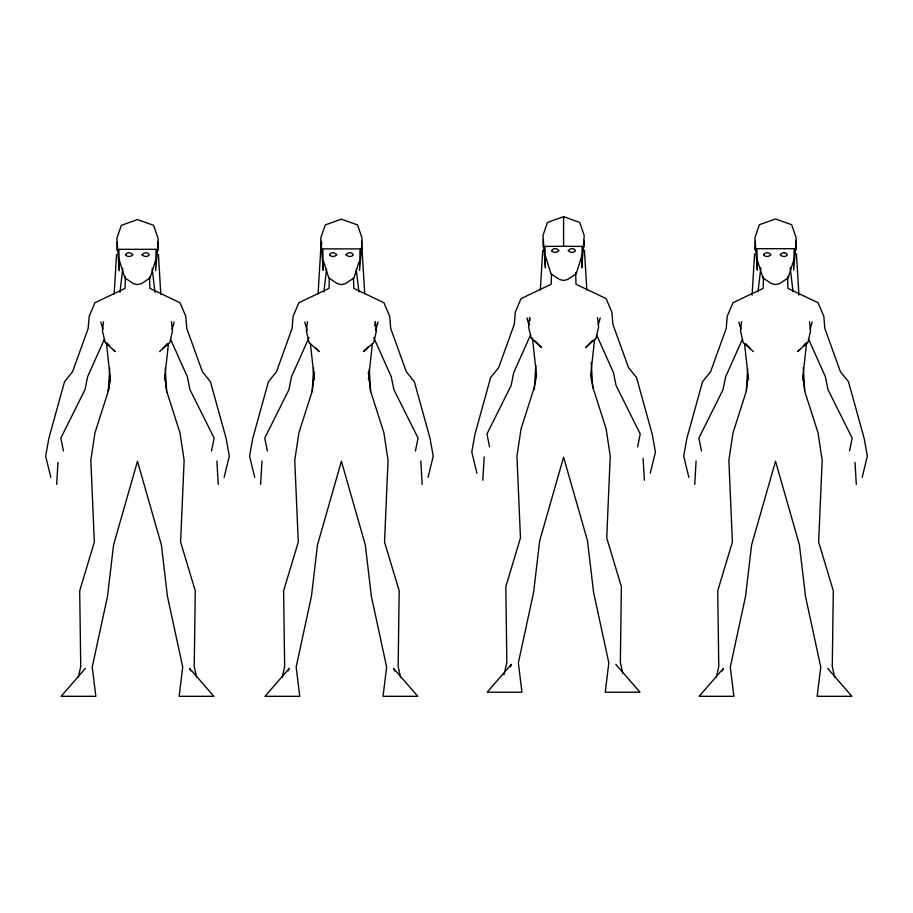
<?xml version="1.0" encoding="UTF-8"?>
<svg xmlns="http://www.w3.org/2000/svg" width="913" height="913" viewBox="0 0 913 913"><rect width="100%" height="100%" fill="white"/><g stroke="black" fill="none" stroke-linecap="round" stroke-linejoin="round"><path stroke-width="1.37" d="M157.572 250.573L158.109 238.396L153.612 225.328L137.475 219.577L121.338 225.328L116.853 238.396L119.295 270.773L118.884 249.306L156.066 249.306L155.655 270.773L157.572 248.142M361.491 250.162L362.027 237.973L357.542 224.918L341.405 219.166L325.268 224.918L320.771 237.973L323.225 270.351L322.814 248.884L359.996 248.884L359.585 270.351L361.491 247.72L361.08 250.367M563.595 246.259L563.595 216.689L547.458 222.441L542.973 235.497L545.415 267.886L545.004 246.419L563.595 246.259L582.186 246.419L581.775 267.886L584.217 235.497L579.732 222.441L563.595 216.689M583.681 247.685L583.681 245.255M795.611 249.957L796.147 237.779L791.662 224.712L775.525 218.96L759.388 224.712L754.891 237.779L757.345 270.157L756.934 248.69L794.116 248.69L793.705 270.157L795.611 247.526L795.2 250.162M125.435 276.628L125.081 288.382L94.975 302.717L89.189 316.252L88.184 328.418L72.561 371.739L64.526 381.702L48.857 438.286L45.65 456.135L50.82 477.396M329.319 277.929L329 288.382L298.893 302.717L293.107 316.252L292.103 328.418L276.479 371.739L268.445 381.702L252.775 438.286L249.569 456.135L254.738 477.396M551.509 273.809L551.201 284.263L521.083 298.585L515.297 312.132L514.293 324.286L498.669 367.608L490.646 377.571L474.977 434.154L471.77 452.003L476.928 473.265M763.485 276.628L763.12 288.382L733.013 302.717L727.227 316.252L726.223 328.418L710.599 371.739L702.565 381.702L686.896 438.286L683.689 456.135L688.859 477.396M56.697 484.392L57.976 462.377M260.627 484.392L261.985 460.997M482.817 480.261L484.175 456.877M694.747 484.392L696.094 460.997M108.327 390.832L109.697 368.11M114.148 294.26L116.544 254.499M116.807 250.242L117.321 241.717M313.616 367.699L312.155 391.837L314.471 372.127M318.066 293.849L321.239 241.306L322.004 243.931M534.356 389.36L535.805 365.223M540.348 289.957L542.744 250.196M543.007 245.928L543.429 238.829M747.644 368.909L746.275 391.631L748.261 374.741M752.107 295.07L754.583 253.882M754.846 249.626L755.359 241.1M164.511 379.785L168.471 343.516M368.43 379.785L372.401 343.516M594.591 339.385L590.62 375.654L593.222 388.367L606.106 428.711L610.238 456.192L606.723 537.951L621.376 586.682L620.349 662.416L622.78 673.246M802.55 379.785L806.521 343.516M103.523 321.673L102.45 330.883L105.143 342.592L115.358 351.596L113.429 349.622M307.441 321.673L306.369 330.883L309.062 342.592L319.276 351.596L315.43 347.648M741.561 321.673L740.489 330.883L743.182 342.592L753.396 351.596M108.396 390.844L110.222 375.357M119.968 292.308L122.787 268.376M323.898 291.886L326.534 269.369M758.018 291.692L760.826 267.76M374.729 325.884L375.357 321.673L376.43 330.883L373.737 342.592L363.522 351.596L368.338 346.666M211.508 450.988L214.121 438.069L189.938 389.611L187.325 376.681L170.434 338.928M415.426 450.988L418.04 438.069L393.868 389.611L391.243 376.681L373.782 337.616M637.628 446.856L640.23 433.937L616.058 385.491L613.445 372.561L596.554 334.797M849.547 450.988L852.16 438.069L827.988 389.611L825.363 376.681L808.484 338.928M78.29 677.366L80.732 666.547L79.693 590.814L94.347 542.082L90.832 460.323L94.963 432.83L107.86 392.499L110.45 379.785L106.479 343.516M282.208 677.366L284.651 666.547L283.612 590.814L298.277 542.082L294.751 460.323L298.893 432.83L311.778 392.499M504.102 674.593L506.841 662.416L505.813 586.682L520.467 537.951L516.952 456.192L521.083 428.711L533.968 388.367L536.559 375.654L532.439 337.993M716.328 677.366L718.771 666.547L717.732 590.814L732.397 542.082L728.871 460.323L733.013 432.83L745.898 392.499M224.142 477.396L229.311 456.135L226.104 438.286L210.435 381.702L202.401 371.739L186.777 328.418L185.773 316.252L179.987 302.717L149.88 288.382L149.515 276.628M428.06 477.396L433.23 456.135L430.023 438.286L414.354 381.702L406.319 371.739L390.696 328.418L389.691 316.252L383.905 302.717L353.799 288.382L353.479 277.929M650.261 473.265L655.42 452.003L652.213 434.154L636.544 377.571L628.521 367.608L612.885 324.286L611.881 312.132L606.106 298.585L575.989 284.263L575.635 272.496M862.18 477.396L867.35 456.135L864.143 438.286L848.474 381.702L840.439 371.739L824.816 328.418L823.811 316.252L818.025 302.717L787.919 288.382L787.565 276.628M172.078 329.262L174.132 322.015M375.62 330.609L378.05 322.015M598.198 325.131L600.24 317.884M810.116 329.262L812.171 322.015M155.564 260.456L150.074 277.94L141.606 283.601L137.475 284.594L133.355 283.601L124.887 277.94L118.975 259.109M359.06 261.803L353.993 277.94L345.525 283.601L341.405 284.594L337.274 283.601L328.806 277.94L323.738 261.803M582.095 254.978L576.183 273.809L567.715 279.469L563.595 280.462L559.475 279.469L550.996 273.809L545.506 256.325M794.025 259.109L788.113 277.94L779.645 283.601L775.525 284.594L771.394 283.601L762.926 277.94L757.436 260.456M288.2 670.964L289.227 668.43L265.021 696.311L299.749 696.311L296.166 667.015L311.447 596.269L317.496 544.878L341.405 461.282L365.303 544.878L371.363 596.269L386.633 667.015L383.049 696.311L417.777 696.311L393.583 668.43L394.61 670.964M510.39 666.832L511.417 664.299L487.211 692.191L521.939 692.191L518.356 662.884L533.637 592.138L539.697 540.747L563.595 457.162L587.493 540.747L593.553 592.138L608.834 662.884L605.251 692.191L639.967 692.191L615.773 664.299M722.32 670.964L723.347 668.43L699.141 696.311L733.869 696.311L730.286 667.015L745.567 596.269L751.616 544.878L775.525 461.282L799.423 544.878L805.483 596.269L820.753 667.015L817.169 696.311L851.897 696.311L827.703 668.43M104.516 338.928L87.637 376.681L85.012 389.611L60.84 438.069L63.454 450.988M309.028 337.616L291.555 376.681L288.942 389.611L264.759 438.069L267.372 450.988M530.636 334.797L513.745 372.561L511.132 385.491L486.96 433.937L489.562 446.856M742.566 338.928L725.675 376.681L723.062 389.611L698.879 438.069L701.492 450.988M85.297 668.43L61.103 696.311L95.831 696.311L92.247 667.015L107.517 596.269L113.577 544.878L137.475 461.282L161.384 544.878L167.433 596.269L182.714 667.015L179.131 696.311L213.859 696.311L189.653 668.43L190.68 670.964M162.491 348.64L167.307 343.71M592.457 340.572L585.724 347.465L595.938 338.461L598.631 326.751L597.559 317.553M799.571 349.622L797.642 351.596L807.857 342.592L810.55 330.883L809.477 321.673M803.417 345.685L806.305 342.729M159.604 351.596L169.818 342.592L172.511 330.883L171.439 321.673M745.693 343.71L750.509 348.64M534.733 340.572L541.466 347.465L531.252 338.461L528.559 326.751L529.631 317.553L530.054 320.36M106.695 342.729L109.583 345.685M805.14 392.499L818.037 432.83L822.168 460.323L818.653 542.082L833.307 590.814L832.268 666.547L834.71 677.366M371.032 392.499L383.916 432.83L388.048 460.323L384.533 542.082L399.186 590.814L398.148 666.547L400.59 677.366M167.102 392.499L179.987 432.83L184.129 460.323L180.603 542.082L195.268 590.814L194.229 666.547L196.672 677.366M738.868 322.015L740.922 329.262M526.938 317.884L528.992 325.131M304.748 322.015L307.179 330.609M100.829 322.015L102.884 329.262M321.718 250.367L321.308 247.72L321.308 250.162M790.213 267.76L793.032 291.692M802.949 376.145L804.764 391.631L803.303 367.494M356.264 269.369L358.912 291.886M368.327 372.127L370.644 391.837L369.274 369.114M152.174 268.376L154.982 292.308M164.739 375.357L166.725 392.248L165.264 368.11M744.529 343.516L748.489 379.785M310.409 343.516L314.369 379.785M795.68 241.1L796.193 249.626M796.456 253.882L798.943 295.07M583.841 240.256L584.183 245.928M584.446 250.196L586.842 289.957M591.213 362.381L592.754 387.945M361.559 241.306L364.732 293.849M157.641 241.717L158.154 250.242M158.417 254.499L160.814 294.26M855.025 462.377L856.303 484.392M643.094 458.246L644.373 480.261M420.825 460.997L422.183 484.392M216.906 460.997L218.253 484.392M755.428 247.526L755.428 249.957M543.509 245.255L543.509 247.685M551.851 250.961A5.992 5.044 -68 0 0 558.996 250.619A4.679 3.618 42.3 0 0 554.762 248.61A4.679 3.618 42.3 0 0 551.851 250.961M572.428 248.61A4.679 3.618 -42.3 0 0 568.194 250.619A5.992 5.044 68 0 0 575.327 250.961A4.679 3.618 -42.3 0 0 572.428 248.61M763.782 255.092A5.992 5.044 -68 0 0 770.914 254.75A4.679 3.618 42.3 0 0 766.692 252.73A4.679 3.618 42.3 0 0 763.782 255.092M784.347 252.73A4.679 3.618 -42.3 0 0 780.124 254.75A5.992 5.044 68 0 0 787.257 255.092A4.679 3.618 -42.3 0 0 784.347 252.73M142.086 254.75A5.992 5.044 68 0 0 149.218 255.092A4.679 3.618 -42.3 0 0 146.308 252.73A4.679 3.618 -42.3 0 0 142.086 254.75M125.743 255.092A5.992 5.044 -68 0 0 132.876 254.75A4.679 3.618 42.3 0 0 128.653 252.73A4.679 3.618 42.3 0 0 125.743 255.092M346.004 254.75A5.992 5.044 68 0 0 353.137 255.092A4.679 3.618 -42.3 0 0 350.227 252.73A4.679 3.618 -42.3 0 0 346.004 254.75M329.661 255.092A5.992 5.044 -68 0 0 336.794 254.75A4.679 3.618 42.3 0 0 332.572 252.73A4.679 3.618 42.3 0 0 329.661 255.092"/></g></svg>
